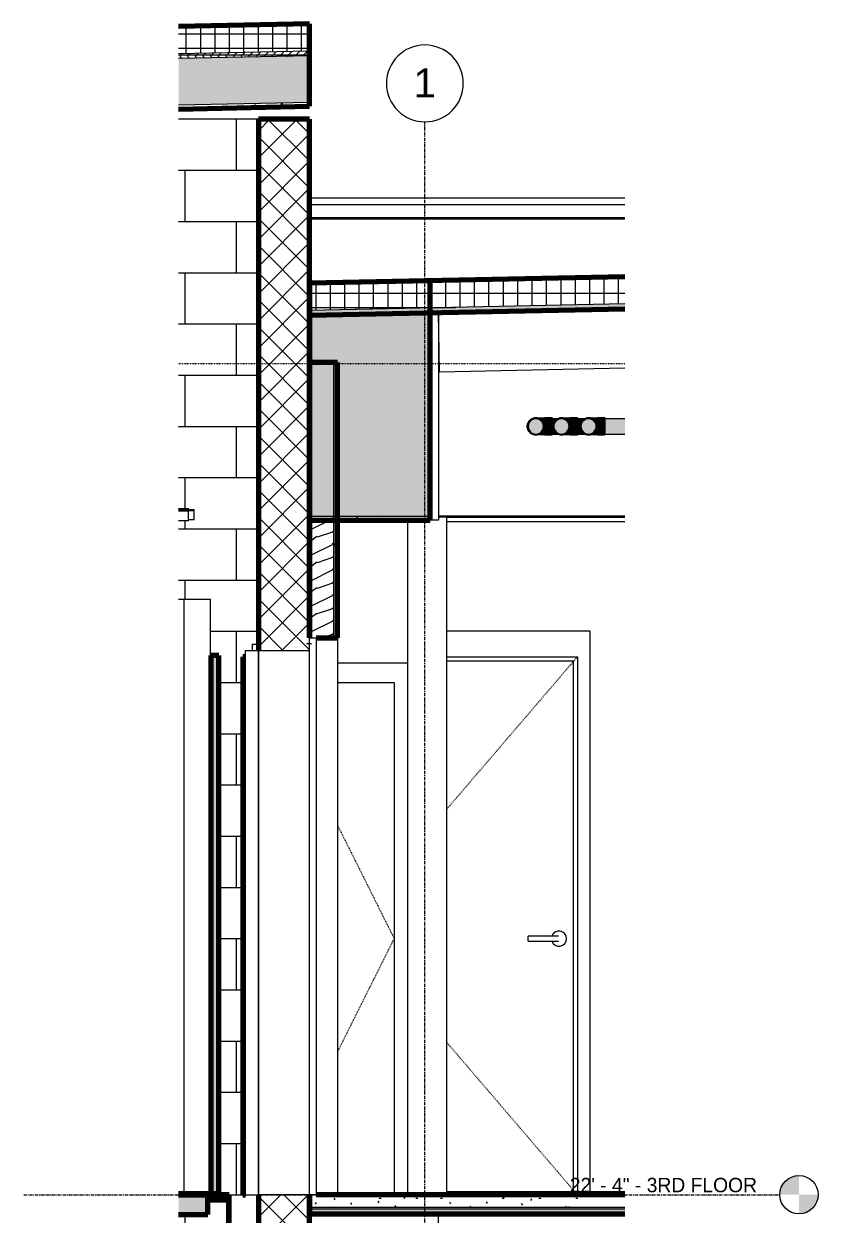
# Model space of a CAD drawing. Header units: inches. Extents: x -3449 to -2631, y -208 to 451.
# Drawn here: x -2944.5 to -2820.5, y 265 to 450.9 of the extents above; entities that cross this region are included whole.
import ezdxf

# ---------------------------------------------------------------- set-up
doc = ezdxf.new("R2010")
doc.units = ezdxf.units.IN
doc.header["$MEASUREMENT"] = 0
for name, pattern in [('Aligning Line 1_8_', [0.25, 0.125, -0.125]), ('Dash 1_16_', [0.125, 0.0625, -0.0625]), ('Grid Line 1_2_', [0.875, 0.5, -0.125, 0.125, -0.125])]:
    doc.linetypes.add(name, pattern=pattern)
for name, color, linetype, lineweight in [('0-2', 135, 'Continuous', 9), ('0-4', 50, 'Continuous', 5), ('0-6', 10, 'Continuous', 18), ('0-7', 7, 'Continuous', 9), ('A-CLNG-1', 55, 'Continuous', 18), ('A-DOOR-1', 7, 'Dash 1_16_', 9), ('A-DOOR-4', 7, 'Continuous', 9), ('A-DOOR-FRAM-1', 7, 'Continuous', 9), ('A-FLOR-1', 8, 'Continuous', 5), ('A-FLOR-2', 31, 'Continuous', 18), ('A-FLOR-3', 55, 'Continuous', 18), ('A-FLOR-4', 192, 'Continuous', 70), ('A-FLOR-LEVL', 51, 'Continuous', 9), ('A-FLOR-LEVL-1', 51, 'Grid Line 1_2_', 9), ('A-FLOR-MCUT', 51, 'Continuous', 18), ('A-FLOR-PATT-1', 8, 'Continuous', 9), ('A-GENM-1', 135, 'Continuous', 9), ('A-GENM-2', 250, 'Continuous', 70), ('A-ROOF', 132, 'Continuous', 18), ('A-ROOF-1', 21, 'Continuous', 5), ('A-ROOF-2', 252, 'Continuous', 18), ('A-ROOF-3', 132, 'Continuous', 70), ('A-ROOF-4', 55, 'Continuous', 18), ('A-ROOF-PATT-1', 132, 'Continuous', 9), ('A-WALL-1', 55, 'Continuous', 18), ('A-WALL-10', 10, 'Continuous', 18), ('A-WALL-8', 252, 'Continuous', 18), ('A-WALL-9', 250, 'Continuous', 70), ('A-WALL-PATT-1', 135, 'Continuous', 9), ('A-WALL-PATT-3', 253, 'Continuous', 9), ('A-WALL-PATT-4', 7, 'Continuous', 9), ('A-WALL-PATT-5', 45, 'Continuous', 9), ('G-ANNO-SYMB', 111, 'Aligning Line 1_8_', 9), ('G-IMPT-1', 1, 'Continuous', 9), ('I-WALL-1', 55, 'Continuous', 18), ('P-PIPE-1', 8, 'Continuous', 5), ('P-PIPE-2', 135, 'Continuous', 9), ('P-PIPE-3', 94, 'Continuous', 9), ('Q-SPCQ-1', 7, 'Continuous', 9), ('S-BEAM-1', 135, 'Continuous', 9), ('S-GRID-1', 1, 'Grid Line 1_2_', 9), ('S-GRID-IDEN', 1, 'Continuous', 9)]:
    doc.layers.add(name, color=color, linetype=linetype, lineweight=lineweight)
doc.styles.add('Arial', font='arial.ttf', dxfattribs={"height": 4.5})
doc.styles.add('Century Gothic', font='ufonts.com_century-gothic.ttf', dxfattribs={"height": 2.25})
pattern_1 = [(0, (-2412.8894, 138.832), (7.68, 1.92), [0.317, -5.443, 0.317, -5.443, -30.72]), (0, (-2412.8894, 138.832), (7.68, 1.92), [-11.52, 0.317, -11.203, 0.317, -5.443, -13.44]), (0, (-2412.8894, 138.832), (7.68, 1.92), [-28.8, 0.317, -3.523, 0.317, -9.283]), (120, (-2410.0094, 139.792), (-5.502769, 5.691075), [0.317, -5.443, 0.317, -5.443, -30.72]), (120, (-2410.0094, 139.792), (-5.502769, 5.691075), [-11.52, 0.317, -11.203, 0.317, -5.443, -13.44]), (120, (-2410.0094, 139.792), (-5.502769, 5.691075), [-28.8, 0.317, -3.523, 0.317, -9.283]), (240, (-2409.0494, 143.632), (-2.177231, -7.611075), [0.317, -5.443, 0.317, -5.443, -30.72]), (240, (-2409.0494, 143.632), (-2.177231, -7.611075), [-11.52, 0.317, -11.203, 0.317, -5.443, -13.44]), (240, (-2409.0494, 143.632), (-2.177231, -7.611075), [-28.8, 0.317, -3.523, 0.317, -9.283])]
pattern_2 = [(0, (-2412.8894, 138.832), (0, 2.25), []), (90, (-2412.8894, 138.832), (-2.25, 1e-16), [])]

# ---------------------------------------------------------------- blocks, each defined once
blk = doc.blocks.new('Single-Flush - CLOSET-1720159-Section 62 - Callout 1')
at = {"layer": 'A-DOOR-1'}
for p in [(-3494.95, 193.68), (-3494.95, 158.32)]:
    blk.add_line(p, (-3486.11, 176), dxfattribs=at)
at = {"layer": 'A-DOOR-FRAM-1'}
for p, q in [((-3483.97, 219), (-3494.95, 219)), ((-3494.95, 216), (-3486.11, 216)), ((-3486.11, 216), (-3486.11, 136))]:
    blk.add_line(p, q, dxfattribs=at)
blk = doc.blocks.new('CTR - 1st Phase - Unit Layouts_rvt-4-Section 62 - Callout 1')
at = {"layer": '0-6'}
blk.add_blockref('Single-Flush - CLOSET-1720159-Section 62 - Callout 1', (0, 132), dxfattribs=at)
blk = doc.blocks.new('HOLLOW METAL - UNIT DOOR-1758958-Section 62 - Callout 1')
at = {"layer": 'A-DOOR-1'}
for p, q in [((-3457.52, 352), (-3477.97, 328.14)), ((-3477.97, 291.86), (-3457.95, 268.5))]:
    blk.add_line(p, q, dxfattribs=at)
at = {"layer": 'A-DOOR-4'}
for p, q in [((-3461.07, 308.39), (-3465.2, 308.39)), ((-3465.2, 308), (-3465.2, 308.39)), ((-3465.2, 307.61), (-3465.2, 308)), ((-3465.2, 307.61), (-3461.07, 307.61))]:
    blk.add_line(p, q, dxfattribs=at)
at = {"layer": 'A-DOOR-4', "flags": 128}
for points in [[(-3460.48, 308.39), (-3460.48, 308.39), (-3460.48, 308.39), (-3460.48, 308.39), (-3460.48, 308.39), (-3460.49, 308.39), (-3460.49, 308.39), (-3460.5, 308.39), (-3460.51, 308.39), (-3460.51, 308.39), (-3460.52, 308.39), (-3460.53, 308.39), (-3460.54, 308.39), (-3460.55, 308.39), (-3460.57, 308.39), (-3460.58, 308.39), (-3460.59, 308.39), (-3460.61, 308.39), (-3460.62, 308.39), (-3460.64, 308.39), (-3460.66, 308.39), (-3460.67, 308.39), (-3460.69, 308.39), (-3460.71, 308.39), (-3460.73, 308.39), (-3460.75, 308.39), (-3460.77, 308.39), (-3460.79, 308.39), (-3460.81, 308.39), (-3460.83, 308.39), (-3460.85, 308.39), (-3460.88, 308.39), (-3460.9, 308.39), (-3460.92, 308.39), (-3460.94, 308.39), (-3460.97, 308.39), (-3460.99, 308.39), (-3461.01, 308.39), (-3461.04, 308.39), (-3461.06, 308.39), (-3461.07, 308.39)], [(-3461.07, 307.61), (-3461.04, 307.61), (-3461.02, 307.61), (-3461, 307.61), (-3460.97, 307.61), (-3460.95, 307.61), (-3460.93, 307.61), (-3460.9, 307.61), (-3460.88, 307.61), (-3460.86, 307.61), (-3460.84, 307.61), (-3460.82, 307.61), (-3460.79, 307.61), (-3460.77, 307.61), (-3460.75, 307.61), (-3460.73, 307.61), (-3460.71, 307.61), (-3460.7, 307.61), (-3460.68, 307.61), (-3460.66, 307.61), (-3460.64, 307.61), (-3460.63, 307.61), (-3460.61, 307.61), (-3460.6, 307.61), (-3460.58, 307.61), (-3460.57, 307.61), (-3460.56, 307.61), (-3460.55, 307.61), (-3460.54, 307.61), (-3460.53, 307.61), (-3460.52, 307.61), (-3460.51, 307.61), (-3460.5, 307.61), (-3460.5, 307.61), (-3460.49, 307.61), (-3460.49, 307.61), (-3460.48, 307.61), (-3460.48, 307.61), (-3460.48, 307.61), (-3460.48, 307.61), (-3460.48, 307.61)]]:
    blk.add_lwpolyline(points, dxfattribs=at)
at = {"layer": 'A-DOOR-4'}
for start, end in [(0, 160.3657), (199.5633, 0)]:
    blk.add_arc((-3460.38, 308), 1.18, start, end, dxfattribs=at)
at = {"layer": 'A-DOOR-FRAM-1'}
for p, q in [((-3455.52, 356), (-3477.97, 356)), ((-3455.52, 268.5), (-3455.52, 356)), ((-3477.97, 352), (-3457.52, 352)), ((-3457.52, 352), (-3457.52, 268.5)), ((-3477.97, 351.38), (-3458.15, 351.38)), ((-3458.15, 351.38), (-3458.15, 268.5))]:
    blk.add_line(p, q, dxfattribs=at)
blk = doc.blocks.new('Dimension Lumber - 2x10-2056819-Section 62 - Callout 1')
at = {"layer": 'S-BEAM-1'}
for p, q in [((-3479.22, 255.75), (-3479.22, 265)), ((-3479.22, 255.75), (-3465.15, 255.75)), ((-3462.85, 255.75), (-3461.15, 255.75)), ((-3458.85, 255.75), (-3456.91, 255.75)), ((-3454.6, 255.75), (-3450.1, 255.75))]:
    blk.add_line(p, q, dxfattribs=at)
blk = doc.blocks.new('Elbow - PVC - Sch 40 - Standard-2079255-Section 62 - Callout 1')
at = {"layer": 'P-PIPE-2'}
h = blk.add_hatch(color=256, dxfattribs=at)
h.paths.add_polyline_path([(-3464, 118.66), (-3463.65, 118.7), (-3463.31, 118.85), (-3463.05, 119.05), (-3462.83, 119.35), (-3462.7, 119.65), (-3462.66, 120), (-3462.7, 120.35), (-3462.85, 120.69), (-3463.05, 120.95), (-3463.35, 121.17), (-3463.69, 121.3), (-3464, 121.34), (-3464.35, 121.3), (-3464.69, 121.15), (-3464.95, 120.95), (-3465.16, 120.67), (-3465.3, 120.35), (-3465.34, 119.98), (-3465.3, 119.65), (-3465.15, 119.31), (-3464.95, 119.05), (-3464.67, 118.84), (-3464.31, 118.7)], flags=0)
h.paths.add_polyline_path([(-3464, 118.81), (-3464.31, 118.85), (-3464.59, 118.97), (-3464.84, 119.16), (-3465.03, 119.41), (-3465.15, 119.69), (-3465.19, 120), (-3465.15, 120.31), (-3465.02, 120.61), (-3464.84, 120.84), (-3464.59, 121.03), (-3464.31, 121.15), (-3464, 121.19), (-3463.69, 121.15), (-3463.41, 121.03), (-3463.16, 120.84), (-3462.96, 120.56), (-3462.85, 120.31), (-3462.81, 120), (-3462.85, 119.69), (-3462.97, 119.41), (-3463.16, 119.16), (-3463.41, 118.97), (-3463.69, 118.85), (-3463.82, 118.84)], flags=0)
for points in [[(-3462.62, 120), (-3462.62, 121.34), (-3463.93, 121.33), (-3463.65, 121.3), (-3463.32, 121.15), (-3463.05, 120.95), (-3462.83, 120.65), (-3462.7, 120.35), (-3462.65, 120)], [(-3462.62, 120), (-3461.47, 120), (-3461.47, 121.34), (-3462.62, 121.34), (-3462.62, 120.06)], [(-3464, 118.66), (-3462.62, 118.66), (-3462.62, 120), (-3462.66, 120), (-3462.7, 119.65), (-3462.85, 119.31), (-3463.05, 119.05), (-3463.33, 118.84), (-3463.69, 118.7)], [(-3462.62, 118.66), (-3461.47, 118.66), (-3461.47, 120), (-3462.62, 120), (-3462.62, 118.66)]]:
    blk.add_hatch(color=256, dxfattribs=at).paths.add_polyline_path(points, flags=0)
for p, q in [((-3461.47, 121.34), (-3462.62, 121.34)), ((-3461.47, 121.34), (-3461.47, 120)), ((-3461.47, 120), (-3461.47, 118.66)), ((-3462.62, 118.66), (-3461.47, 118.66))]:
    blk.add_line(p, q, dxfattribs=at)
at = {"layer": 'P-PIPE-2', "flags": 128}
for points in [[(-3465.34, 120), (-3465.34, 120.05), (-3465.34, 120.11), (-3465.33, 120.16), (-3465.33, 120.21), (-3465.32, 120.27), (-3465.31, 120.32), (-3465.29, 120.37), (-3465.28, 120.42), (-3465.26, 120.47), (-3465.24, 120.52), (-3465.22, 120.57), (-3465.19, 120.62), (-3465.17, 120.67), (-3465.14, 120.71), (-3465.11, 120.76), (-3465.08, 120.8), (-3465.05, 120.85), (-3465.01, 120.89), (-3464.97, 120.93), (-3464.94, 120.96), (-3464.9, 121), (-3464.86, 121.04), (-3464.81, 121.07), (-3464.77, 121.1), (-3464.73, 121.13), (-3464.68, 121.16), (-3464.63, 121.19), (-3464.59, 121.21), (-3464.54, 121.23), (-3464.49, 121.25), (-3464.44, 121.27), (-3464.39, 121.29), (-3464.33, 121.3), (-3464.28, 121.31), (-3464.23, 121.32), (-3464.18, 121.33), (-3464.12, 121.34), (-3464.07, 121.34), (-3464.01, 121.34), (-3464, 121.34)], [(-3464, 121.34), (-3464, 121.34), (-3464, 121.34), (-3463.99, 121.34), (-3463.98, 121.34), (-3463.97, 121.34), (-3463.96, 121.34), (-3463.95, 121.34), (-3463.93, 121.34), (-3463.91, 121.34), (-3463.89, 121.34), (-3463.87, 121.34), (-3463.84, 121.34), (-3463.82, 121.34), (-3463.79, 121.34), (-3463.76, 121.34), (-3463.73, 121.34), (-3463.69, 121.34), (-3463.66, 121.34), (-3463.62, 121.34), (-3463.58, 121.34), (-3463.54, 121.34), (-3463.5, 121.34), (-3463.46, 121.34), (-3463.41, 121.34), (-3463.37, 121.34), (-3463.32, 121.34), (-3463.27, 121.34), (-3463.22, 121.34), (-3463.17, 121.34), (-3463.12, 121.34), (-3463.07, 121.34), (-3463.02, 121.34), (-3462.97, 121.34), (-3462.91, 121.34), (-3462.86, 121.34), (-3462.8, 121.34), (-3462.75, 121.34), (-3462.69, 121.34), (-3462.64, 121.34), (-3462.62, 121.34)], [(-3464, 118.66), (-3464.05, 118.66), (-3464.11, 118.66), (-3464.16, 118.67), (-3464.21, 118.67), (-3464.27, 118.68), (-3464.32, 118.69), (-3464.37, 118.71), (-3464.42, 118.72), (-3464.47, 118.74), (-3464.52, 118.76), (-3464.57, 118.78), (-3464.62, 118.81), (-3464.67, 118.83), (-3464.71, 118.86), (-3464.76, 118.89), (-3464.8, 118.92), (-3464.85, 118.95), (-3464.89, 118.99), (-3464.93, 119.03), (-3464.96, 119.06), (-3465, 119.1), (-3465.04, 119.14), (-3465.07, 119.19), (-3465.1, 119.23), (-3465.13, 119.27), (-3465.16, 119.32), (-3465.19, 119.37), (-3465.21, 119.41), (-3465.23, 119.46), (-3465.25, 119.51), (-3465.27, 119.56), (-3465.29, 119.61), (-3465.3, 119.67), (-3465.31, 119.72), (-3465.32, 119.77), (-3465.33, 119.82), (-3465.34, 119.88), (-3465.34, 119.93), (-3465.34, 119.99), (-3465.34, 120)], [(-3462.62, 118.66), (-3462.68, 118.66), (-3462.73, 118.66), (-3462.79, 118.66), (-3462.84, 118.66), (-3462.9, 118.66), (-3462.95, 118.66), (-3463, 118.66), (-3463.06, 118.66), (-3463.11, 118.66), (-3463.16, 118.66), (-3463.21, 118.66), (-3463.26, 118.66), (-3463.31, 118.66), (-3463.36, 118.66), (-3463.4, 118.66), (-3463.45, 118.66), (-3463.49, 118.66), (-3463.53, 118.66), (-3463.57, 118.66), (-3463.61, 118.66), (-3463.65, 118.66), (-3463.68, 118.66), (-3463.72, 118.66), (-3463.75, 118.66), (-3463.78, 118.66), (-3463.81, 118.66), (-3463.84, 118.66), (-3463.86, 118.66), (-3463.89, 118.66), (-3463.91, 118.66), (-3463.93, 118.66), (-3463.94, 118.66), (-3463.96, 118.66), (-3463.97, 118.66), (-3463.98, 118.66), (-3463.99, 118.66), (-3463.99, 118.66), (-3464, 118.66), (-3464, 118.66), (-3464, 118.66)]]:
    blk.add_lwpolyline(points, dxfattribs=at)
at = {"layer": 'P-PIPE-2'}
for start, end in [(0, 180), (180, 360)]:
    blk.add_arc((-3464, 120), 1.34, start, end, dxfattribs=at)
blk = doc.blocks.new('Dimension Lumber - 2x10-V7-Section 62 - Callout 1')
at = {"layer": 'S-BEAM-1'}
for q in [(-3479.22, 405.77), (-3450.1, 397.13)]:
    blk.add_line((-3479.03, 396.53), q, dxfattribs=at)
blk = doc.blocks.new('CTR - 1st Phase - Common Walls_rvt-4-Section 62 - Callout 1')
at = {"layer": 'A-WALL-8'}
blk.add_hatch(color=256, dxfattribs=at).paths.add_polyline_path([(-3499.07, 355), (-3499.07, 373.37), (-3499.32, 373.37), (-3499.32, 355)], flags=0)
at = {"layer": 'A-WALL-PATT-3'}
h = blk.add_hatch(dxfattribs=at)
h.set_pattern_fill('FP_44', color=256, style=0, pattern_type=2)
h.set_pattern_definition([(216.87, (-3010.724, 142.83), (11.9951857, 7.9964214), [1.999, -17.993]), (206.565, (-3008.325, 141.631), (-3.998093, -3.998086), [4.47, -4.47]), (198.435, (-3008.325, 139.631), (-7.9970804, -3.9980748), [2.529, -10.115])])
h.paths.add_polyline_path([(-3498.32, 355), (-3495.57, 355), (-3495.57, 374), (-3499.07, 374), (-3499.07, 355), (-3498.68, 355)], flags=0)
at = {"layer": 'A-WALL-PATT-4'}
h = blk.add_hatch(dxfattribs=at)
h.set_pattern_fill('FP_45', color=256, style=0, pattern_type=2)
h.set_pattern_definition([(0, (-3012.324, 138.832), (7.68, 1.92), [0.317, -5.443, 0.317, -5.443, -30.72]), (0, (-3012.324, 138.832), (7.68, 1.92), [-11.52, 0.317, -11.203, 0.317, -5.443, -13.44]), (0, (-3012.324, 138.832), (7.68, 1.92), [-28.8, 0.317, -3.523, 0.317, -9.283]), (120, (-3009.444, 139.792), (-5.502769, 5.691075), [0.317, -5.443, 0.317, -5.443, -30.72]), (120, (-3009.444, 139.792), (-5.502769, 5.691075), [-11.52, 0.317, -11.203, 0.317, -5.443, -13.44]), (120, (-3009.444, 139.792), (-5.502769, 5.691075), [-28.8, 0.317, -3.523, 0.317, -9.283]), (240, (-3008.484, 143.632), (-2.177231, -7.611075), [0.317, -5.443, 0.317, -5.443, -30.72]), (240, (-3008.484, 143.632), (-2.177231, -7.611075), [-11.52, 0.317, -11.203, 0.317, -5.443, -13.44]), (240, (-3008.484, 143.632), (-2.177231, -7.611075), [-28.8, 0.317, -3.523, 0.317, -9.283])])
h.paths.add_polyline_path([(-3494.95, 355), (-3494.95, 374), (-3495.57, 374), (-3495.57, 355)], flags=0)
at = {"layer": 'P-PIPE-1'}
for points in [[(-3461.47, 388), (-3461.34, 388), (-3461.3, 388.35), (-3461.15, 388.69), (-3460.95, 388.95), (-3460.67, 389.16), (-3460.62, 389.19), (-3461.47, 389.19), (-3461.47, 388.07)], [(-3457.47, 388), (-3457.1, 388), (-3457.06, 388.35), (-3456.9, 388.69), (-3456.71, 388.95), (-3456.43, 389.16), (-3456.37, 389.19), (-3457.47, 389.19), (-3457.47, 388.21)], [(-3452.28, 388), (-3450.1, 388), (-3450.1, 389.19), (-3453.23, 389.19), (-3453.23, 388)], [(-3461.47, 386.81), (-3460.62, 386.81), (-3460.69, 386.85), (-3460.95, 387.05), (-3461.16, 387.33), (-3461.3, 387.69), (-3461.34, 388), (-3461.47, 388), (-3461.47, 386.84)], [(-3457.47, 386.81), (-3456.37, 386.81), (-3456.45, 386.85), (-3456.71, 387.05), (-3456.92, 387.33), (-3457.06, 387.69), (-3457.1, 388), (-3457.47, 388), (-3457.47, 386.84)], [(-3450.1, 386.81), (-3450.1, 388), (-3453.23, 388), (-3453.23, 386.81)]]:
    blk.add_hatch(color=256, dxfattribs=at).paths.add_polyline_path(points, flags=0)
at = {"layer": 'P-PIPE-2'}
for points in [[(-3464, 386.81), (-3463.69, 386.85), (-3463.41, 386.97), (-3463.16, 387.16), (-3462.97, 387.41), (-3462.85, 387.71), (-3462.81, 388), (-3462.85, 388.31), (-3462.97, 388.59), (-3463.16, 388.84), (-3463.41, 389.03), (-3463.69, 389.15), (-3464, 389.19), (-3464.31, 389.15), (-3464.59, 389.03), (-3464.84, 388.84), (-3465.03, 388.59), (-3465.15, 388.31), (-3465.19, 388), (-3465.15, 387.69), (-3465.03, 387.41), (-3464.84, 387.16), (-3464.59, 386.97), (-3464.31, 386.85), (-3464.18, 386.84)], [(-3460, 386.81), (-3459.69, 386.85), (-3459.41, 386.97), (-3459.16, 387.16), (-3458.97, 387.41), (-3458.85, 387.71), (-3458.81, 388), (-3458.85, 388.31), (-3458.97, 388.59), (-3459.16, 388.84), (-3459.41, 389.03), (-3459.69, 389.15), (-3460, 389.19), (-3460.31, 389.15), (-3460.59, 389.03), (-3460.84, 388.84), (-3461.03, 388.59), (-3461.15, 388.31), (-3461.19, 388), (-3461.15, 387.69), (-3461.03, 387.41), (-3460.84, 387.16), (-3460.59, 386.97), (-3460.31, 386.85), (-3460.18, 386.84)], [(-3455.76, 386.81), (-3455.45, 386.85), (-3455.16, 386.97), (-3454.92, 387.16), (-3454.73, 387.41), (-3454.61, 387.71), (-3454.57, 388), (-3454.61, 388.31), (-3454.73, 388.59), (-3454.92, 388.84), (-3455.16, 389.03), (-3455.45, 389.15), (-3455.76, 389.19), (-3456.07, 389.15), (-3456.35, 389.03), (-3456.6, 388.84), (-3456.79, 388.59), (-3456.9, 388.31), (-3456.94, 388), (-3456.9, 387.69), (-3456.79, 387.41), (-3456.59, 387.16), (-3456.35, 386.97), (-3456.06, 386.85), (-3455.94, 386.84)]]:
    blk.add_hatch(color=256, dxfattribs=at).paths.add_polyline_path(points, flags=0)
at = {"layer": 'A-CLNG-1'}
for p, q in [((-3477.97, 373.82), (-3450.1, 373.82)), ((-3450.1, 373.07), (-3477.97, 373.07))]:
    blk.add_line(p, q, dxfattribs=at)
at = {"layer": 'A-FLOR-3'}
blk.add_line((-3477.97, 268.5), (-3450.1, 268.5), dxfattribs=at)
at = {"layer": 'A-WALL-1'}
blk.add_line((-3494.95, 355), (-3494.95, 268), dxfattribs=at)
at = {"layer": 'A-WALL-10'}
for p, q in [((-3499.07, 398), (-3499.07, 355)), ((-3495.57, 398), (-3495.57, 355))]:
    blk.add_line(p, q, dxfattribs=at)
at = {"layer": 'A-WALL-9'}
for p, q in [((-3494.95, 398), (-3499.32, 398)), ((-3499.32, 398), (-3499.32, 355)), ((-3494.95, 355), (-3494.95, 398)), ((-3498.32, 355), (-3494.95, 355))]:
    blk.add_line(p, q, dxfattribs=at)
at = {"layer": 'I-WALL-1'}
for p, q in [((-3450.1, 374), (-3479.22, 374)), ((-3479.22, 373.87), (-3477.97, 373.87)), ((-3477.97, 373.87), (-3477.97, 268)), ((-3483.97, 268), (-3483.97, 373.37))]:
    blk.add_line(p, q, dxfattribs=at)
at = {"layer": 'P-PIPE-2'}
for p, q in [((-3460.62, 389.19), (-3461.47, 389.19)), ((-3456.37, 389.19), (-3457.47, 389.19)), ((-3450.1, 389.19), (-3453.23, 389.19)), ((-3461.47, 386.81), (-3460.62, 386.81)), ((-3457.47, 386.81), (-3456.37, 386.81)), ((-3453.23, 386.81), (-3450.1, 386.81))]:
    blk.add_line(p, q, dxfattribs=at)
at = {"layer": 'P-PIPE-3'}
for centre, start, end in [((-3464, 388), 0, 180), ((-3460, 388), 0, 180), ((-3455.76, 388), 0, 180), ((-3464, 388), 180, 0), ((-3460, 388), 180, 0), ((-3455.76, 388), 180, 0)]:
    blk.add_arc(centre, 1.19, start, end, dxfattribs=at)
at = {"layer": '0-2'}
for name, p in [('Dimension Lumber - 2x10-V7-Section 62 - Callout 1', (0, 0)), ('Elbow - PVC - Sch 40 - Standard-2079255-Section 62 - Callout 1', (0, 268)), ('Elbow - PVC - Sch 40 - Standard-2079255-Section 62 - Callout 1', (4, 268)), ('Elbow - PVC - Sch 40 - Standard-2079255-Section 62 - Callout 1', (8.24, 268)), ('HOLLOW METAL - UNIT DOOR-1758958-Section 62 - Callout 1', (0, 0)), ('Dimension Lumber - 2x10-2056819-Section 62 - Callout 1', (0, 0))]:
    blk.add_blockref(name, p, dxfattribs=at)
blk = doc.blocks.new('Elevator Door-Center - 48_ x 84_-2010370-Section 62 - Callout 1')
at = {"layer": 'Q-SPCQ-1'}
for p, q in [((-3499.32, 268), (-3499.32, 355)), ((-3499.32, 355), (-3498.32, 355)), ((-3498.32, 355), (-3498.32, 268)), ((-3509.32, 268), (-3509.32, 353)), ((-3509.32, 353), (-3507.32, 353)), ((-3507.32, 353), (-3507.32, 268)), ((-3507.32, 268), (-3507.32, 353)), ((-3507.32, 353), (-3499.32, 353)), ((-3509.32, 268), (-3507.32, 268)), ((-3499.32, 268), (-3507.32, 268)), ((-3498.32, 268), (-3499.32, 268))]:
    blk.add_line(p, q, dxfattribs=at)
blk = doc.blocks.new('Otis_G2S_06102019171910 - Duty_3000_Speed_150_Seismic_N_CabHeight_93_CabPanels_Y_EntHeight_84_CwtLoc_L2_CwtSafety_N_DoorHand_CO_OpeningType_Front_Glassback_N_FRSAME_NOH-2125003-Section 62 - Callout 1')
at = {"layer": 'A-GENM-1'}
h = blk.add_hatch(color=256, dxfattribs=at)
h.paths.add_polyline_path([(-3513.07, 219.97), (-3511.89, 221.94), (-3511.94, 221.97), (-3511.88, 221.97), (-3511.88, 268), (-3515.16, 268), (-3515.16, 268.16), (-3519.77, 268.16), (-3519.77, 264.92), (-3515.22, 264.92), (-3515.22, 267.19), (-3512, 267.19), (-3512.01, 221.97), (-3513.17, 220.03), (-3513.12, 220)], flags=0)
h.paths.add_polyline_path([(-3513.47, 268.2), (-3513.47, 352.2), (-3514.72, 352.2), (-3514.72, 268.2)], flags=0)
at = {"layer": 'A-GENM-2'}
for p, q in [((-3513.47, 352.2), (-3514.72, 352.2)), ((-3514.72, 352.2), (-3514.72, 268.2)), ((-3513.47, 268.2), (-3513.47, 352.2)), ((-3518.82, 268.16), (-3519.77, 268.16)), ((-3519.77, 268), (-3518.82, 268)), ((-3515.22, 268), (-3519.77, 268)), ((-3515.16, 268.16), (-3518.82, 268.16)), ((-3518.82, 268.16), (-3518.82, 268)), ((-3518.82, 268), (-3518.82, 268.16)), ((-3518.82, 268), (-3515.16, 268)), ((-3511.88, 268), (-3515.22, 268)), ((-3515.22, 264.92), (-3515.22, 268)), ((-3515.22, 268), (-3515.22, 267.19)), ((-3515.16, 268), (-3515.16, 268.16)), ((-3514.72, 268.2), (-3513.47, 268.2)), ((-3511.88, 267.19), (-3511.88, 268)), ((-3515.22, 267.19), (-3511.88, 267.19)), ((-3511.88, 267.19), (-3512, 267.19)), ((-3512, 267.19), (-3512, 221.97)), ((-3511.88, 221.97), (-3511.88, 267.19)), ((-3519.77, 264.92), (-3515.22, 264.92)), ((-3511.99, 222), (-3513.17, 220.03)), ((-3513.07, 219.97), (-3511.89, 221.94)), ((-3512, 221.97), (-3511.88, 221.97)), ((-3511.89, 221.94), (-3511.99, 222)), ((-3513.17, 220.03), (-3513.07, 219.97))]:
    blk.add_line(p, q, dxfattribs=at)
at = {"layer": 'G-IMPT-1'}
for p, q in [((-3519.77, 361), (-3518.88, 361)), ((-3518.88, 268.16), (-3518.88, 361)), ((-3518.88, 361), (-3514.8, 361)), ((-3518.88, 268.16), (-3518.88, 361)), ((-3514.8, 268.16), (-3514.8, 361)), ((-3514.8, 268.16), (-3514.8, 361)), ((-3514.8, 268.16), (-3515.16, 268.16)), ((-3514.72, 268), (-3514.72, 268.2)), ((-3514.68, 268.2), (-3514.68, 268)), ((-3513.51, 268), (-3513.51, 268.2)), ((-3513.47, 268.2), (-3513.47, 268))]:
    blk.add_line(p, q, dxfattribs=at)
blk = doc.blocks.new('Otis_G2S_06102019171910 - Otis_G2S_06102019171910-2044336-Section 62 - Callout 1')
at = {"layer": 'A-GENM-1'}
blk.add_hatch(color=256, dxfattribs=at).paths.add_polyline_path([(-3509.32, 268), (-3509.32, 352), (-3509.73, 352), (-3509.73, 268)], flags=0)
for p, q in [((-3519.77, 375.2), (-3518.23, 375.2)), ((-3519.77, 375), (-3518.23, 375)), ((-3518.23, 375), (-3519.77, 375)), ((-3519.77, 374.8), (-3518.23, 374.8)), ((-3518.23, 374.8), (-3519.77, 374.8)), ((-3518.23, 375), (-3518.23, 375.2)), ((-3518.23, 374.8), (-3518.23, 375)), ((-3518.23, 375), (-3517.35, 375)), ((-3518.23, 373.23), (-3518.23, 374.8)), ((-3517.35, 374.8), (-3518.23, 374.8)), ((-3517.35, 374.8), (-3517.35, 375)), ((-3517.35, 373.43), (-3517.35, 374.8)), ((-3518.23, 373.23), (-3519.77, 373.23)), ((-3517.35, 373.43), (-3518.23, 373.43)), ((-3508.28, 354), (-3507.32, 354)), ((-3508.28, 354), (-3508.28, 353))]:
    blk.add_line(p, q, dxfattribs=at)
at = {"layer": 'A-GENM-2'}
for p, q in [((-3499.32, 354.13), (-3499.45, 354.13)), ((-3499.45, 354.13), (-3499.45, 354)), ((-3499.45, 354), (-3499.32, 354)), ((-3509.32, 352), (-3509.73, 352)), ((-3509.73, 352), (-3509.73, 268)), ((-3509.73, 268), (-3509.32, 268))]:
    blk.add_line(p, q, dxfattribs=at)
blk.add_blockref('Otis_G2S_06102019171910 - Duty_3000_Speed_150_Seismic_N_CabHeight_93_CabPanels_Y_EntHeight_84_CwtLoc_L2_CwtSafety_N_DoorHand_CO_OpeningType_Front_Glassback_N_FRSAME_NOH-2125003-Section 62 - Callout 1', (0, 0))
blk = doc.blocks.new('CTR - 1st Phase -Stairs _ Elevators_rvt-4-Section 62 - Callout 1')
at = {"layer": 'A-WALL-PATT-1'}
h = blk.add_hatch(dxfattribs=at)
h.set_pattern_fill('FP_50', color=256, style=0, pattern_type=2)
h.set_pattern_definition([(0, (-3503.324, -164), (0, 8), []), (90, (-3503.324, -164), (-8, 8), [8, -8])])
h.paths.add_polyline_path([(-3509.73, -128), (-3509.73, -44), (-3509.32, -44), (-3509.32, -43), (-3508.28, -43), (-3508.28, -42), (-3507.32, -42), (-3507.32, 0), (-3509.73, 0), (-3509.73, 84), (-3509.32, 84), (-3509.32, 85), (-3508.28, 85), (-3508.28, 86), (-3507.32, 86), (-3507.32, 136), (-3509.73, 136), (-3509.73, 220), (-3509.32, 220), (-3509.32, 221), (-3508.28, 221), (-3508.28, 222), (-3507.32, 222), (-3507.32, 268), (-3509.73, 268), (-3509.73, 352), (-3509.32, 352), (-3509.32, 353), (-3508.28, 353), (-3508.28, 354), (-3507.32, 354), (-3507.32, 436), (-3519.77, 436), (-3519.77, 375.2), (-3518.23, 375.2), (-3518.23, 375), (-3517.35, 375), (-3517.35, 373.43), (-3518.23, 373.43), (-3518.23, 373.23), (-3519.77, 373.23), (-3519.77, 361), (-3514.8, 361), (-3514.8, 268.16), (-3515.16, 268.16), (-3515.16, 268), (-3514.72, 268), (-3514.72, 352.2), (-3513.47, 352.2), (-3513.47, 268), (-3511.88, 268), (-3511.89, 221.97), (-3511.94, 221.97), (-3511.89, 221.94), (-3513.07, 219.97), (-3513.17, 220.03), (-3512, 222), (-3512, 267.19), (-3515.22, 267.19), (-3515.22, 264.92), (-3519.77, 264.92), (-3519.77, 136.2), (-3518.23, 136.2), (-3518.23, 136), (-3517.35, 136), (-3517.35, 134.43), (-3518.23, 134.43), (-3518.23, 134.23), (-3519.77, 134.23), (-3519.77, 0.2), (-3518.23, 0.2), (-3518.23, 0), (-3517.35, 0), (-3517.35, -1.57), (-3518.23, -1.57), (-3518.23, -1.77), (-3519.77, -1.77), (-3519.77, -19.8), (-3518.23, -19.8), (-3518.23, -20), (-3517.35, -20), (-3517.35, -21.57), (-3518.23, -21.57), (-3518.23, -21.77), (-3519.77, -21.77), (-3519.77, -128)], flags=0)
at = {"layer": 'A-WALL-PATT-5'}
h = blk.add_hatch(dxfattribs=at)
h.set_pattern_fill('FP_49', color=256, style=0, pattern_type=2)
h.set_pattern_definition([(45, (-3012.324, 138.832), (-2.12132, 2.12132), []), (135, (-3012.324, 138.832), (-2.12132, -2.12132), [])])
h.paths.add_polyline_path([(-3503.32, -43), (-3499.32, -43), (-3499.32, 0), (-3507.32, 0), (-3507.32, -43), (-3505.96, -43)], flags=0)
h.paths.add_polyline_path([(-3503.92, 85), (-3499.32, 85), (-3499.32, 136), (-3507.32, 136), (-3507.32, 85)], flags=0)
h.paths.add_polyline_path([(-3503.32, 221), (-3499.32, 221), (-3499.32, 268), (-3507.32, 268), (-3507.32, 221), (-3504.58, 221)], flags=0)
h.paths.add_polyline_path([(-3503.32, 353), (-3499.32, 353), (-3499.32, 436), (-3507.32, 436), (-3507.32, 353), (-3506.27, 353)], flags=0)
at = {"layer": 'A-WALL-1'}
blk.add_line((-3507.32, 436), (-3519.77, 436), dxfattribs=at)
at = {"layer": 'A-WALL-9'}
for p, q in [((-3499.32, 436), (-3507.32, 436)), ((-3507.32, 436), (-3507.32, 353)), ((-3499.32, 355), (-3499.32, 436)), ((-3507.32, 268), (-3507.32, 221)), ((-3499.32, 223), (-3499.32, 268))]:
    blk.add_line(p, q, dxfattribs=at)
at = {"layer": '0-7'}
for name in ['Otis_G2S_06102019171910 - Otis_G2S_06102019171910-2044336-Section 62 - Callout 1', 'Elevator Door-Center - 48_ x 84_-2010370-Section 62 - Callout 1']:
    blk.add_blockref(name, (0, 0), dxfattribs=at)
blk = doc.blocks.new('Basic Wall _ EXT - FIBER CEMENT - SMALL - ___-2145929-Section 62 - Callout 1')
at = {"layer": 'A-WALL-1'}
for p, q in [((-3450.1, 423.66), (-3499.32, 423.66)), ((-3450.1, 422.6), (-3499.32, 422.6)), ((-3450.1, 420.57), (-3499.32, 420.57)), ((-3499.32, 420.42), (-3450.1, 420.42))]:
    blk.add_line(p, q, dxfattribs=at)
blk = doc.blocks.new('Level - Level Head - Circle-50818-Section 62 - Callout 1')
at = {"layer": 'A-FLOR-LEVL'}
h = blk.add_hatch(color=256, dxfattribs=at)
edge = h.paths.add_edge_path(flags=0)
edge.add_line((-3422.92, 0), (-3425.92, 0))
edge.add_arc((-3422.92, 0), 3, 90, 180, ccw=False)
edge.add_line((-3422.92, 3), (-3422.92, 0))
h = blk.add_hatch(color=256, dxfattribs=at)
edge = h.paths.add_edge_path(flags=0)
edge.add_line((-3422.92, -3), (-3422.92, 0))
edge.add_line((-3422.92, 0), (-3419.92, 0))
edge.add_arc((-3422.92, 0), 3, 270, 360, ccw=False)
blk.add_circle((-3422.92, 0), 3, dxfattribs=at)
blk = doc.blocks.new('Grid - Grid Head - Circle-50561-Section 62 - Callout 1')
at = {"layer": 'S-GRID-IDEN'}
for start, end in [(0, 180), (180, 0)]:
    blk.add_arc((-3481.32, 441.57), 6, start, end, dxfattribs=at)

msp = doc.modelspace()

# ---------------------------------------------------------------- hatches: boundary and pattern name
at = {"layer": 'A-FLOR-1'}
for points in [[(-2899.89, 410.11), (-2850.67, 411.13), (-2850.67, 411.38), (-2899.89, 410.36), (-2899.89, 410.34)], [(-2850.67, 265.75), (-2850.67, 266), (-2899.89, 266), (-2899.89, 265.75), (-2859.38, 265.75)]]:
    msp.add_hatch(color=256, dxfattribs=at).paths.add_polyline_path(points, flags=0)
at = {"layer": 'A-FLOR-2'}
for points in [[(-2899.89, 405.36), (-2850.67, 406.38), (-2850.67, 407.13), (-2899.89, 406.11), (-2899.89, 405.75)], [(-2896.14, 265), (-2850.67, 265), (-2850.67, 265.75), (-2899.89, 265.75), (-2899.89, 265), (-2899.64, 265)]]:
    msp.add_hatch(color=256, dxfattribs=at).paths.add_polyline_path(points, flags=0)
at = {"layer": 'A-FLOR-PATT-1'}
h = msp.add_hatch(dxfattribs=at)
h.set_pattern_fill('FP_52', color=256, style=0, pattern_type=2)
h.set_pattern_definition(pattern_2)
h.paths.add_polyline_path([(-2899.89, 406.11), (-2850.67, 407.13), (-2850.67, 411.13), (-2899.89, 410.11)], flags=0)
h = msp.add_hatch(dxfattribs=at)
h.set_pattern_fill('FP_45', color=256, style=0, pattern_type=2)
h.set_pattern_definition(pattern_1)
h.paths.add_polyline_path([(-2868.08, 266), (-2850.67, 266), (-2850.67, 268), (-2899.89, 268), (-2899.89, 266), (-2879.79, 266)], flags=0)
at = {"layer": 'A-ROOF-1'}
for points in [[(-2920.34, 438.2), (-2899.89, 438.63), (-2899.89, 445.88), (-2920.34, 445.45)], [(-2885.5, 374), (-2881.06, 374), (-2881.06, 405.75), (-2899.89, 405.36), (-2899.89, 374), (-2899.49, 374)]]:
    msp.add_hatch(color=256, dxfattribs=at).paths.add_polyline_path(points, flags=0)
at = {"layer": 'A-ROOF-2'}
msp.add_hatch(color=256, dxfattribs=at).paths.add_polyline_path([(-2920.34, 450.2), (-2899.89, 450.63), (-2899.89, 450.88), (-2920.34, 450.45)], flags=0)
at = {"layer": 'A-ROOF-PATT-1'}
h = msp.add_hatch(dxfattribs=at)
h.set_pattern_fill('FP_52', color=256, style=0, pattern_type=2)
h.set_pattern_definition(pattern_2)
h.paths.add_polyline_path([(-2920.34, 446.2), (-2899.89, 446.63), (-2899.89, 450.63), (-2920.34, 450.2)], flags=0)
h = msp.add_hatch(dxfattribs=at)
h.set_pattern_fill('FP_53', color=256, style=0, pattern_type=2)
h.set_pattern_definition([(0, (-2412.8894, 138.832), (0, 1.2), []), (315, (-2412.8894, 138.832), (1.1992531, 0), [1.696, -1.696]), (45, (-2412.8894, 138.832), (1.1992531, 0), [1.696, -1.696])])
h.paths.add_polyline_path([(-2920.34, 445.45), (-2899.89, 445.88), (-2899.89, 446.63), (-2920.34, 446.2), (-2920.34, 445.88)], flags=0)
h = msp.add_hatch(dxfattribs=at)
h.set_pattern_fill('FP_45', color=256, style=0, pattern_type=2)
h.set_pattern_definition(pattern_1)
h.paths.add_polyline_path([(-2920.34, 437.57), (-2899.89, 438), (-2899.89, 438.63), (-2920.34, 438.2)], flags=0)
h = msp.add_hatch(dxfattribs=at)
h.set_pattern_fill('FP_45', color=256, style=0, pattern_type=2)
h.set_pattern_definition(pattern_1)
h.paths.add_polyline_path([(-2899.64, 373.37), (-2899.64, 374), (-2899.89, 374), (-2899.89, 373.37)], flags=0)
h.paths.add_polyline_path([(-2881.06, 373.37), (-2881.06, 374), (-2895.51, 374), (-2895.51, 373.37), (-2884.54, 373.37)], flags=0)

# ---------------------------------------------------------------- linework, layer by layer
at = {"layer": 'A-FLOR-4'}
for p, q in [((-2850.67, 411.38), (-2899.89, 410.36)), ((-2899.89, 410.36), (-2899.89, 405.36)), ((-2899.89, 405.36), (-2850.67, 406.38)), ((-2899.89, 268), (-2899.89, 265)), ((-2850.67, 268), (-2898.89, 268)), ((-2899.89, 265), (-2850.67, 265))]:
    msp.add_line(p, q, dxfattribs=at)
at = {"layer": 'A-FLOR-LEVL-1'}
msp.add_line((-2944.51, 268), (-2826.49, 268), dxfattribs=at)
at = {"layer": 'A-FLOR-MCUT'}
for p, q in [((-2850.67, 411.13), (-2899.89, 410.11)), ((-2850.67, 407.13), (-2899.89, 406.11)), ((-2850.67, 266), (-2899.89, 266)), ((-2850.67, 265.75), (-2899.89, 265.75))]:
    msp.add_line(p, q, dxfattribs=at)
at = {"layer": 'A-ROOF'}
for p, q in [((-2899.89, 450.63), (-2920.34, 450.2)), ((-2899.89, 446.63), (-2920.34, 446.2)), ((-2899.89, 445.88), (-2920.34, 445.45)), ((-2920.34, 438.2), (-2899.89, 438.63)), ((-2881.06, 410.5), (-2899.89, 410.11)), ((-2881.06, 406.5), (-2899.89, 406.11)), ((-2881.06, 405.75), (-2899.89, 405.36)), ((-2899.89, 374), (-2881.06, 374))]:
    msp.add_line(p, q, dxfattribs=at)
at = {"layer": 'A-ROOF-3'}
for p, q in [((-2899.89, 450.88), (-2920.34, 450.45)), ((-2899.89, 438), (-2899.89, 450.88)), ((-2920.34, 437.57), (-2899.89, 438)), ((-2881.06, 410.75), (-2899.89, 410.36)), ((-2881.06, 373.37), (-2881.06, 410.75)), ((-2899.89, 405.36), (-2899.89, 373.37)), ((-2899.89, 373.37), (-2881.06, 373.37))]:
    msp.add_line(p, q, dxfattribs=at)
at = {"layer": 'A-ROOF-4'}
for p, q in [((-2899.89, 410.55), (-2890.82, 410.55)), ((-2879.79, 405.77), (-2879.79, 373.37)), ((-2879.79, 373.37), (-2881.06, 373.37))]:
    msp.add_line(p, q, dxfattribs=at)
at = {"layer": 'G-ANNO-SYMB'}
msp.add_line((-2850.67, 397.76), (-2920.34, 397.76), dxfattribs=at)
at = {"layer": 'S-GRID-1'}
msp.add_line((-2881.89, -159.84), (-2881.89, 435.57), dxfattribs=at)

# ---------------------------------------------------------------- block references
at = {"layer": '0-4'}
for name in ['CTR - 1st Phase -Stairs _ Elevators_rvt-4-Section 62 - Callout 1', 'CTR - 1st Phase - Common Walls_rvt-4-Section 62 - Callout 1', 'CTR - 1st Phase - Unit Layouts_rvt-4-Section 62 - Callout 1']:
    msp.add_blockref(name, (599.43, 0), dxfattribs=at)
at = {"layer": 'A-FLOR-LEVL'}
msp.add_blockref('Level - Level Head - Circle-50818-Section 62 - Callout 1', (599.43, 268), dxfattribs=at)
at = {"layer": 'A-WALL-1'}
msp.add_blockref('Basic Wall _ EXT - FIBER CEMENT - SMALL - ___-2145929-Section 62 - Callout 1', (599.43, 0), dxfattribs=at)
at = {"layer": 'S-GRID-IDEN'}
msp.add_blockref('Grid - Grid Head - Circle-50561-Section 62 - Callout 1', (599.43, 0), dxfattribs=at)

# ---------------------------------------------------------------- texts
at = {"layer": 'A-FLOR-LEVL', "insert": (-2859.27, 270.64), "char_height": 2.25, "width": 36.2842, "attachment_point": 1, "style": 'Century Gothic'}
msp.add_mtext('22\' - 4" - 3RD FLOOR', dxfattribs=at)
at = {"layer": 'S-GRID-IDEN', "insert": (-2883.67, 443.9), "char_height": 4.5, "width": 4.242, "attachment_point": 1, "style": 'Arial'}
msp.add_mtext('1', dxfattribs=at)

doc.saveas('drawing.dxf')
